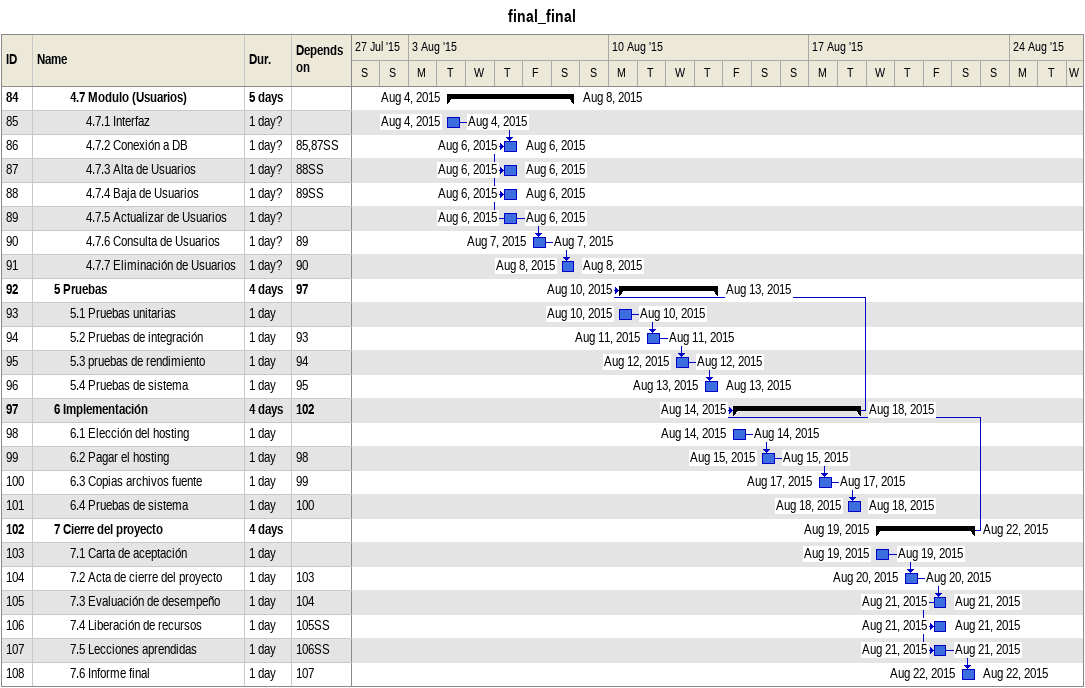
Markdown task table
final_final

| ID | Level | Task | Duration | Start | Finish | Predecessors |
|---|---|---|---|---|---|---|
| 84 | 3 | **4.7 Modulo (Usuarios)** | 5d | 2015-08-04 | 2015-08-08 |  |
| 85 | 4 | 4.7.1 Interfaz | 1d? | 2015-08-04 | 2015-08-04 |  |
| 86 | 4 | 4.7.2 Conexión a DB | 1d? | 2015-08-06 | 2015-08-06 | 85, 87SS |
| 87 | 4 | 4.7.3 Alta de Usuarios | 1d? | 2015-08-06 | 2015-08-06 | 88SS |
| 88 | 4 | 4.7.4 Baja de Usuarios | 1d? | 2015-08-06 | 2015-08-06 | 89SS |
| 89 | 4 | 4.7.5 Actualizar de Usuarios | 1d? | 2015-08-06 | 2015-08-06 |  |
| 90 | 4 | 4.7.6 Consulta de Usuarios | 1d? | 2015-08-07 | 2015-08-07 | 89 |
| 91 | 4 | 4.7.7 Eliminación de Usuarios | 1d? | 2015-08-08 | 2015-08-08 | 90 |
| 92 | 2 | **5 Pruebas** | 4d | 2015-08-10 | 2015-08-13 | 97 |
| 93 | 3 | 5.1 Pruebas unitarias | 1d | 2015-08-10 | 2015-08-10 |  |
| 94 | 3 | 5.2 Pruebas de integración | 1d | 2015-08-11 | 2015-08-11 | 93 |
| 95 | 3 | 5.3 pruebas de rendimiento | 1d | 2015-08-12 | 2015-08-12 | 94 |
| 96 | 3 | 5.4 Pruebas de sistema | 1d | 2015-08-13 | 2015-08-13 | 95 |
| 97 | 2 | **6 Implementación** | 4d | 2015-08-14 | 2015-08-18 | 102 |
| 98 | 3 | 6.1 Elección del hosting | 1d | 2015-08-14 | 2015-08-14 |  |
| 99 | 3 | 6.2 Pagar el hosting | 1d | 2015-08-15 | 2015-08-15 | 98 |
| 100 | 3 | 6.3 Copias archivos fuente | 1d | 2015-08-17 | 2015-08-17 | 99 |
| 101 | 3 | 6.4 Pruebas de sistema | 1d | 2015-08-18 | 2015-08-18 | 100 |
| 102 | 2 | **7 Cierre del proyecto** | 4d | 2015-08-19 | 2015-08-22 |  |
| 103 | 3 | 7.1 Carta de aceptación | 1d | 2015-08-19 | 2015-08-19 |  |
| 104 | 3 | 7.2 Acta de cierre del proyecto | 1d | 2015-08-20 | 2015-08-20 | 103 |
| 105 | 3 | 7.3 Evaluación de desempeño | 1d | 2015-08-21 | 2015-08-21 | 104 |
| 106 | 3 | 7.4 Liberación de recursos | 1d | 2015-08-21 | 2015-08-21 | 105SS |
| 107 | 3 | 7.5 Lecciones aprendidas | 1d | 2015-08-21 | 2015-08-21 | 106SS |
| 108 | 3 | 7.6 Informe final | 1d | 2015-08-22 | 2015-08-22 | 107 |
